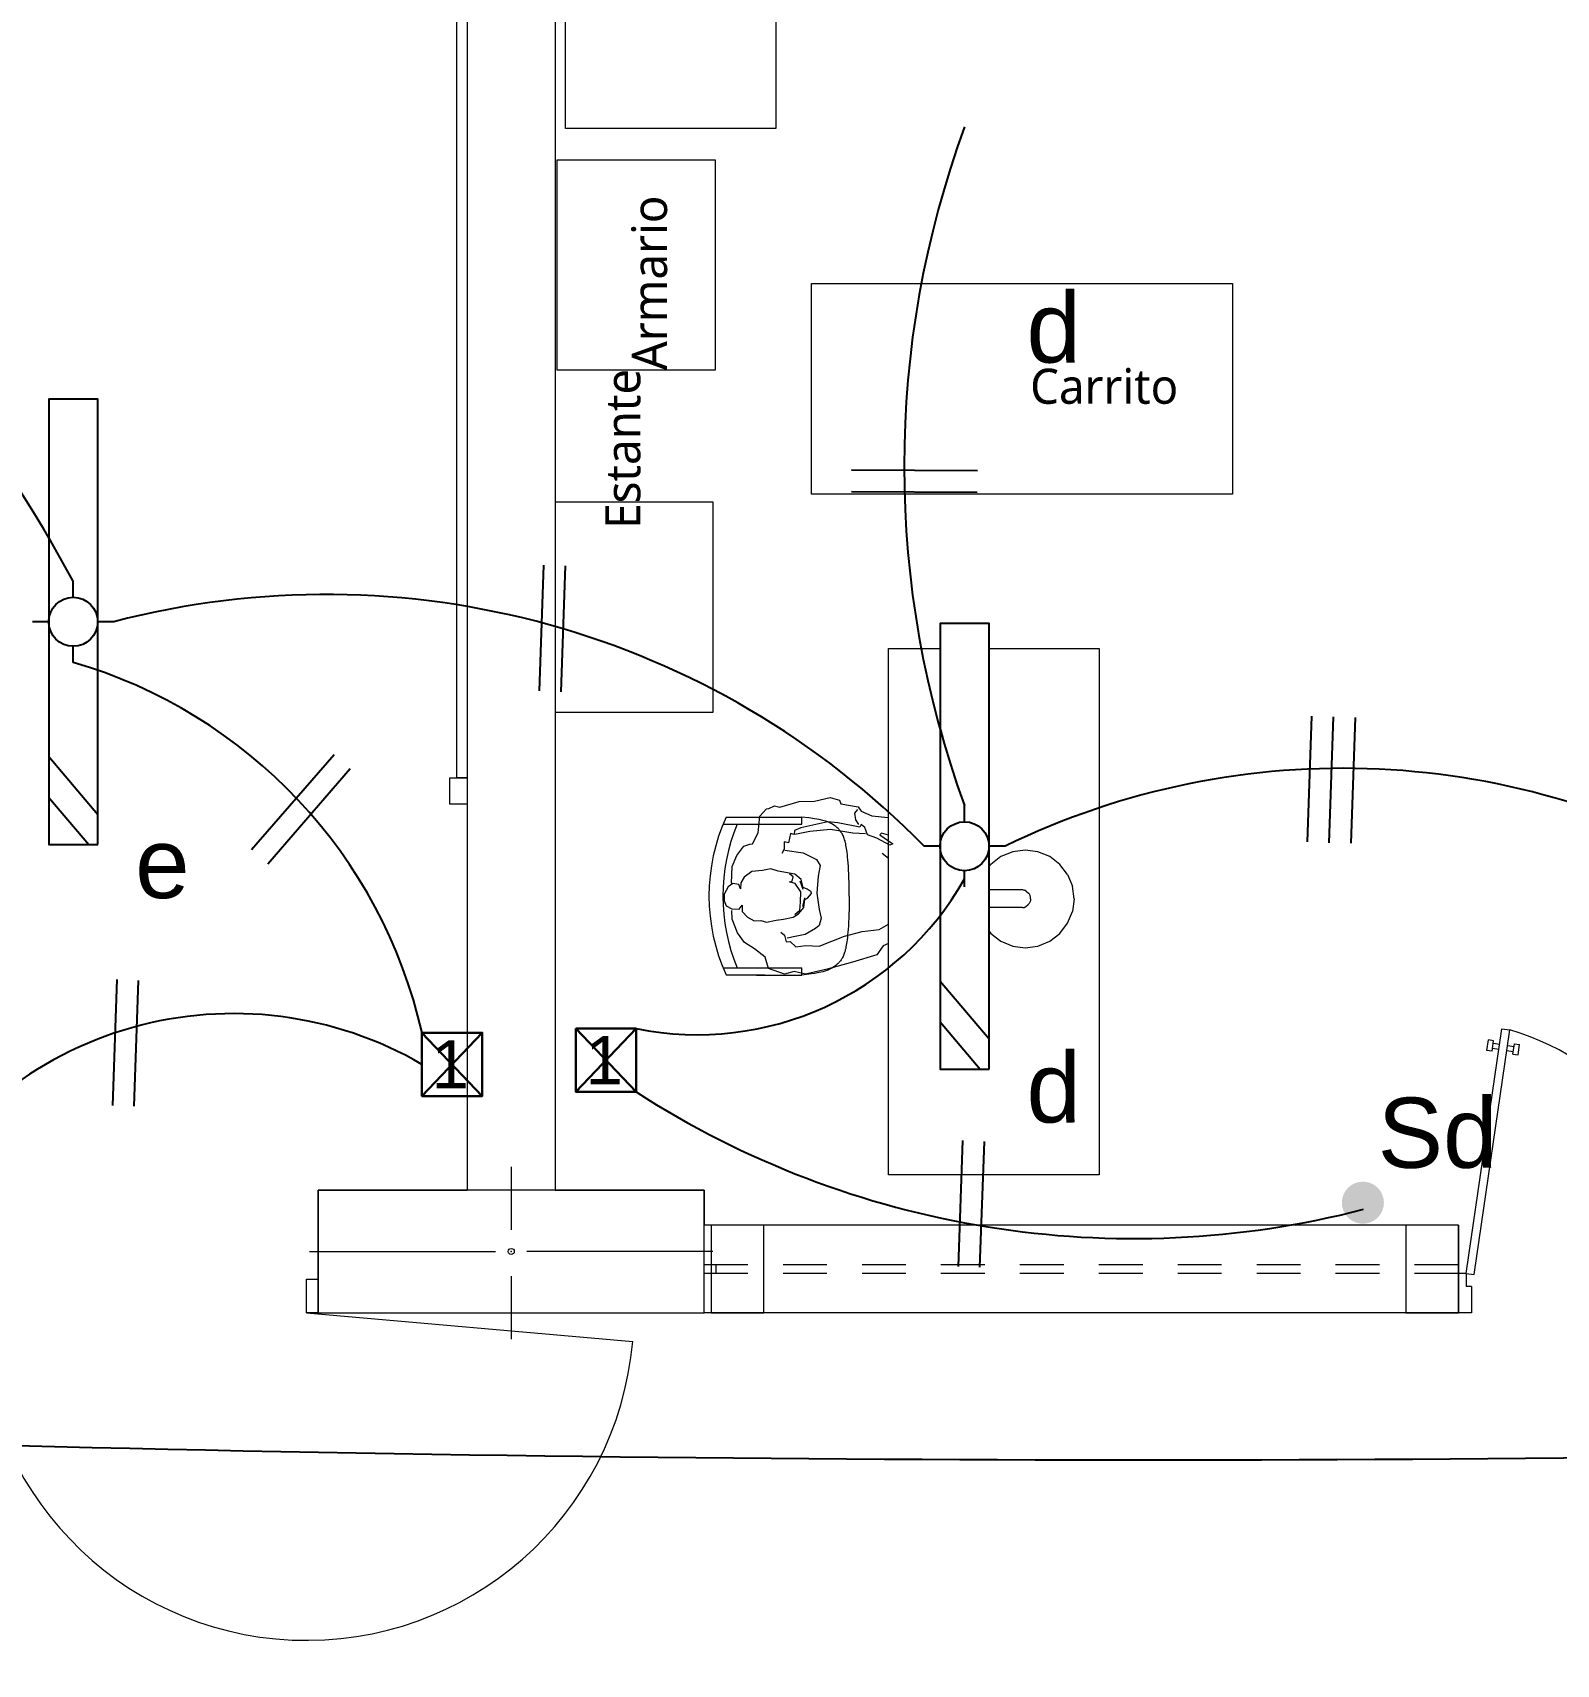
# Model space of a CAD drawing. Header units: metres. Extents: x -17 to 101, y 0 to 79.
# Drawn here: x 14.281 to 18.624, y 44.716 to 49.367 of the extents above; entities that cross this region are included whole.
import ezdxf
from ezdxf import colors
from ezdxf.entities.mleader import LeaderData, LeaderLine
from ezdxf.math import Vec2, Vec3

# ---------------------------------------------------------------- set-up
doc = ezdxf.new("R2010")
doc.units = ezdxf.units.M
doc.set_wipeout_variables(frame=1)
doc.linetypes.add('CONTINUA', pattern=[0])
doc.linetypes.add('DASHED2', pattern=[0.375, 0.25, -0.125])
doc.layers.add('ALUMBRADO', color=1, linetype='Continuous', lineweight=30)
doc.layers.add('Cotas varias El', color=253, linetype='Continuous', lineweight=13)
doc.styles.add('Generales', font='trebuc.ttf', dxfattribs={"height": 0.1})
doc.styles.get("Standard").update_dxf_attribs({"font": 'arial.ttf'})
doc.styles.add('Textos pisos', font='arial.ttf', dxfattribs={"height": 0.1})

# ---------------------------------------------------------------- blocks, each defined once
blk = doc.blocks.new('caja de paso tipo 1')
at = {"layer": 'ALUMBRADO', "color": 3}
blk.add_lwpolyline([(-0.1447, 0.1518), (0.1447, 0.1518), (0.1447, -0.1518), (-0.1447, -0.1518)], close=True, dxfattribs=at)
for points in [[(-0.1447, -0.1518), (0.1447, 0.1518)], [(-0.1447, 0.1518), (0.1447, -0.1518)]]:
    blk.add_lwpolyline(points, dxfattribs=at)
at = {"layer": 'ALUMBRADO', "color": 6}
blk.add_text('1', height=0.231, dxfattribs=at).set_placement((-0.0994, -0.1147))
blk = doc.blocks.new('ADOSADO')
at = {"color": 1, "lineweight": 25}
blk.add_wipeout([(-0.63, 0.015), (0.64, 0.015), (0.64, 0.155), (-0.63, 0.155)], dxfattribs=at).dxf.layer = 'ALUMBRADO'
at = {"layer": 'ALUMBRADO', "lineweight": 25}
for points in [[(0.005, 0.1548), (0.005, 0.2007)], [(-0.4959, 0.155), (-0.63, 0.0409)], [(-0.3794, 0.155), (-0.5438, 0.015)], [(-0.1107, 0.085), (-0.0648, 0.085)], [(0.0748, 0.085), (0.1207, 0.085)], [(0.005, -0.0307), (0.005, 0.0152)]]:
    blk.add_lwpolyline(points, dxfattribs=at)
at = {"layer": 'ALUMBRADO', "color": 1, "lineweight": 25}
blk.add_lwpolyline([(-0.63, 0.015), (0.64, 0.015), (0.64, 0.155), (-0.63, 0.155)], close=True, dxfattribs=at)
at = {"layer": 'ALUMBRADO', "lineweight": 25}
blk.add_circle((0.005, 0.085), 0.0698, dxfattribs=at)
blk = doc.blocks.new('_DOTBLANK')
at = {"color": 0, "linetype": 'ByBlock'}
blk.add_line((-0.5, 0), (-1, 0), dxfattribs=at)
blk.add_circle((0, 0), 0.5, dxfattribs=at)

msp = doc.modelspace()

# ---------------------------------------------------------------- hatches: boundary and pattern name
at = {"layer": 'ALUMBRADO', "lineweight": 25}
h = msp.add_hatch(color=102, dxfattribs=at)
h.dxf.hatch_style = 1
h.paths.add_polyline_path([(18.0126, 46.0322, -1), (18.1326, 46.0322, -1)])

# ---------------------------------------------------------------- linework, layer by layer
at = {"layer": 'ALUMBRADO', "color": 114, "lineweight": 25}
for points in [[(16.6151, 48.1207), (16.974, 48.119)], [(16.6147, 48.0593), (16.9736, 48.0576)], [(15.726, 47.491), (15.7384, 47.8497)], [(15.7874, 47.4887), (15.7998, 47.8474)], [(17.9146, 47.0605), (17.927, 47.4192)], [(17.976, 47.0582), (17.9884, 47.4169)], [(18.0394, 47.0569), (18.0518, 47.4156)], [(14.9049, 47.0388), (15.14, 47.31)], [(14.9512, 46.9985), (15.1863, 47.2696)], [(14.5092, 46.3094), (14.5216, 46.6681)], [(14.5706, 46.3071), (14.583, 46.6658)], [(16.9198, 45.8505), (16.9322, 46.2092)], [(16.9812, 45.8482), (16.9936, 46.2069)]]:
    msp.add_lwpolyline(points, dxfattribs=at)
at = {"layer": 'ALUMBRADO', "lineweight": 25}
for centre, radius, start, end in [((14.854, 45.5051), 1.0661, 59.7762, 151.7957), ((17.4196, 48.5454), 2.6154, 237.1681, 284.5034)]:
    msp.add_arc(centre, radius, start, end, dxfattribs=at)
at = {"layer": 'ALUMBRADO', "linetype": 'CONTINUA', "lineweight": 25}
msp.add_arc((17.4581, 173.7135), 128.4142, 266.930652, 273.072198, dxfattribs=at)
at = {"layer": 'Cotas varias El', "ltscale": 0.05}
for p, q in [((15.5199, 52.4681), (15.5199, 46.0681)), ((15.7699, 52.4681), (15.7699, 46.0681))]:
    msp.add_line(p, q, dxfattribs=at)
at = {"layer": 'Cotas varias El', "linetype": 'Continuous'}
for p, q in [((15.4899, 47.2431), (15.4899, 51.2931)), ((15.5199, 51.2931), (15.5199, 47.2431)), ((15.4699, 47.1681), (15.4699, 47.2431)), ((15.4699, 47.2431), (15.5199, 47.2431)), ((15.5199, 47.2431), (15.4899, 47.2431)), ((15.5199, 47.2431), (15.5199, 47.1681)), ((15.5199, 47.1681), (15.4699, 47.1681)), ((15.6449, 46.1347), (15.6449, 45.9547)), ((18.3449, 45.9681), (16.1949, 45.9681)), ((18.3449, 45.7181), (18.3449, 45.9681)), ((18.3449, 45.9681), (18.3449, 45.7181)), ((15.0699, 45.8931), (15.5999, 45.8931)), ((16.2199, 45.8931), (15.6899, 45.8931)), ((15.6449, 45.8231), (15.6449, 45.6431)), ((15.0616, 45.7181), (15.9913, 45.6368)), ((18.3449, 45.7181), (16.1949, 45.7181))]:
    msp.add_line(p, q, dxfattribs=at)
at = {"layer": 'Cotas varias El'}
for p, q in [((16.2577, 47.1313), (16.3677, 47.1313)), ((16.3437, 47.1311), (16.4737, 47.1311)), ((16.3687, 47.1311), (16.4737, 47.1311)), ((16.4737, 47.1113), (16.4737, 47.1311)), ((16.8802, 47.1186), (16.8798, 47.1119)), ((16.8807, 47.1249), (16.8802, 47.1186)), ((16.8813, 47.1305), (16.8807, 47.1249)), ((16.882, 47.1354), (16.8813, 47.1305)), ((16.8828, 47.1394), (16.882, 47.1354)), ((16.8836, 47.1426), (16.8828, 47.1394)), ((16.8845, 47.1448), (16.8836, 47.1426)), ((16.8854, 47.146), (16.8845, 47.1448)), ((16.8862, 47.1461), (16.8854, 47.146)), ((16.8862, 47.1461), (16.9205, 47.1461)), ((16.9331, 47.1461), (16.9205, 47.1461)), ((16.9205, 47.1461), (16.9212, 47.146)), ((16.9212, 47.146), (16.9222, 47.1448)), ((16.9222, 47.1448), (16.923, 47.1426)), ((16.923, 47.1426), (16.9239, 47.1394)), ((16.9239, 47.1394), (16.9247, 47.1354)), ((16.9247, 47.1354), (16.9254, 47.1305)), ((16.9254, 47.1305), (16.926, 47.1249)), ((16.926, 47.1249), (16.9265, 47.1186)), ((16.9265, 47.1186), (16.9269, 47.1119)), ((16.9331, 47.1461), (16.9338, 47.146)), ((16.9338, 47.146), (16.9347, 47.1448)), ((16.9347, 47.1448), (16.9356, 47.1426)), ((16.9356, 47.1426), (16.9364, 47.1394)), ((16.9364, 47.1394), (16.9372, 47.1354)), ((16.9372, 47.1354), (16.9379, 47.1305)), ((16.9379, 47.1305), (16.9385, 47.1249)), ((16.9385, 47.1249), (16.939, 47.1187)), ((16.9519, 47.1187), (16.939, 47.1187)), ((16.939, 47.1187), (16.939, 47.1186)), ((16.939, 47.1186), (16.9394, 47.1119)), ((16.9519, 47.1187), (16.9523, 47.1186)), ((16.9523, 47.1186), (16.9528, 47.118)), ((16.9528, 47.118), (16.9532, 47.117)), ((16.9532, 47.117), (16.9536, 47.1154)), ((16.9536, 47.1154), (16.954, 47.1134)), ((16.2491, 47.1113), (16.4737, 47.1113)), ((16.8795, 47.1048), (16.8793, 47.0975)), ((16.8793, 47.0975), (16.8793, 47.0916)), ((16.8793, 47.0916), (16.8793, 46.7074)), ((16.8798, 47.1119), (16.8795, 47.1048)), ((16.8845, 47.105), (16.8845, 46.694)), ((16.8845, 47.105), (16.8908, 47.105)), ((16.8908, 47.105), (16.8908, 46.694)), ((16.8908, 47.105), (16.8921, 47.105)), ((16.8921, 47.1048), (16.8919, 47.0975)), ((16.8919, 47.0975), (16.8919, 47.0916)), ((16.8919, 47.0916), (16.8919, 46.7074)), ((16.8921, 47.105), (16.8921, 47.1048)), ((16.8921, 47.105), (16.8957, 47.105)), ((16.8953, 47.0949), (16.8954, 47.0985)), ((16.8953, 47.0913), (16.8953, 47.0949)), ((16.8953, 46.7077), (16.8953, 47.0913)), ((16.8954, 47.0985), (16.8955, 47.102)), ((16.8955, 47.102), (16.8957, 47.105)), ((16.8957, 47.105), (16.9222, 47.105)), ((16.9222, 47.105), (16.9222, 46.694)), ((16.9269, 47.1119), (16.9272, 47.1048)), ((16.9272, 47.1048), (16.9273, 47.0975)), ((16.9273, 47.0975), (16.9273, 47.0916)), ((16.9273, 47.0916), (16.9273, 46.7074)), ((16.9394, 47.1119), (16.9397, 47.1048)), ((16.9397, 47.1048), (16.9399, 47.0975)), ((16.9399, 47.0975), (16.9399, 47.0916)), ((16.9399, 47.0916), (16.9399, 46.7074)), ((16.954, 47.1134), (16.9543, 47.1111)), ((16.9543, 47.1111), (16.9546, 47.1083)), ((16.9546, 47.1083), (16.9549, 47.1053)), ((16.9549, 47.1053), (16.9551, 47.102)), ((16.9551, 47.102), (16.9552, 47.0985)), ((16.9552, 47.0985), (16.9553, 47.0949)), ((16.9553, 47.0949), (16.9553, 47.0913)), ((16.9553, 47.0913), (16.9553, 46.905)), ((17.0744, 47.0324), (17.0409, 47.0185)), ((17.1104, 47.0371), (17.0744, 47.0324)), ((17.1464, 47.0324), (17.1104, 47.0371)), ((17.18, 47.0185), (17.1464, 47.0324)), ((16.99, 46.9676), (17.0121, 46.9964)), ((17.0409, 47.0185), (17.0121, 46.9964)), ((17.2088, 46.9964), (17.18, 47.0185)), ((17.2309, 46.9676), (17.2088, 46.9964)), ((16.9761, 46.934), (16.9723, 46.905)), ((16.99, 46.9676), (16.9761, 46.934)), ((16.9808, 46.916), (16.9829, 46.9322)), ((16.9829, 46.9322), (16.9958, 46.9638)), ((16.9916, 46.9298), (16.9907, 46.9231)), ((16.9966, 46.965), (16.9958, 46.9638)), ((16.997, 46.9652), (16.9961, 46.964)), ((16.9974, 46.9661), (16.9966, 46.965)), ((16.9983, 46.9671), (16.9974, 46.9661)), ((16.9992, 46.9681), (16.9983, 46.9671)), ((17.0001, 46.9689), (16.9992, 46.9681)), ((17.001, 46.9696), (17.0001, 46.9689)), ((17.0019, 46.9702), (17.001, 46.9696)), ((17.0027, 46.9706), (17.0019, 46.9702)), ((17.0035, 46.9709), (17.0027, 46.9706)), ((17.0042, 46.971), (17.0035, 46.9709)), ((17.0049, 46.9709), (17.0042, 46.971)), ((17.0042, 46.96), (17.0046, 46.9607)), ((17.0046, 46.9607), (17.0052, 46.9619)), ((17.0055, 46.9707), (17.0049, 46.9709)), ((17.0052, 46.9619), (17.0058, 46.9631)), ((17.006, 46.9704), (17.0055, 46.9707)), ((17.0058, 46.9631), (17.0062, 46.9643)), ((17.0063, 46.9699), (17.006, 46.9704)), ((17.0062, 46.9643), (17.0065, 46.9654)), ((17.0066, 46.9692), (17.0063, 46.9699)), ((17.0065, 46.9654), (17.0067, 46.9665)), ((17.0067, 46.9684), (17.0066, 46.9692)), ((17.0068, 46.9675), (17.0067, 46.9684)), ((17.0067, 46.9665), (17.0068, 46.9675)), ((17.2309, 46.9676), (17.2448, 46.934)), ((17.2495, 46.898), (17.2448, 46.934)), ((16.9723, 46.905), (16.9553, 46.905)), ((16.9553, 46.905), (16.9553, 46.8924)), ((16.9553, 46.8924), (16.9553, 46.7077)), ((16.9553, 46.8924), (16.9721, 46.8924)), ((16.9721, 46.8924), (16.9739, 46.8924)), ((16.9721, 46.8924), (16.9761, 46.862)), ((16.9738, 46.905), (16.9723, 46.905)), ((16.9751, 46.9088), (16.9738, 46.905)), ((16.9785, 46.905), (16.9738, 46.905)), ((16.9745, 46.8898), (16.9739, 46.8924)), ((16.9739, 46.8924), (16.9793, 46.8924)), ((16.9765, 46.8858), (16.9745, 46.8898)), ((16.9751, 46.9088), (16.9773, 46.9126)), ((16.9792, 46.8826), (16.9765, 46.8858)), ((16.9802, 46.9155), (16.9773, 46.9126)), ((16.9824, 46.8805), (16.9792, 46.8826)), ((16.9792, 46.8826), (16.9858, 46.8772)), ((16.9801, 46.9043), (16.981, 46.9047)), ((16.987, 46.9212), (16.9802, 46.9155)), ((16.9835, 46.9172), (16.9802, 46.9155)), ((16.9802, 46.9042), (16.9821, 46.9049)), ((16.9806, 46.8815), (16.9829, 46.8638)), ((16.981, 46.9047), (16.9821, 46.9049)), ((16.9817, 46.8925), (16.984, 46.8932)), ((16.9829, 46.8926), (16.9817, 46.8925)), ((16.984, 46.8932), (16.9829, 46.8926)), ((16.9835, 46.9172), (16.9869, 46.9177)), ((16.9869, 46.9177), (16.9904, 46.9168)), ((16.987, 46.9212), (16.9914, 46.9234)), ((16.9927, 46.8819), (16.9894, 46.8801)), ((16.9936, 46.9147), (16.9904, 46.9168)), ((16.9914, 46.9234), (16.9961, 46.9241)), ((16.9955, 46.8847), (16.9927, 46.8819)), ((16.9963, 46.9116), (16.9936, 46.9147)), ((16.9978, 46.8885), (16.9955, 46.8847)), ((17.1039, 46.9241), (16.9961, 46.9241)), ((16.9983, 46.9075), (16.9963, 46.9116)), ((16.9992, 46.893), (16.9978, 46.8885)), ((16.9995, 46.9029), (16.9983, 46.9075)), ((16.9998, 46.8979), (16.9992, 46.893)), ((16.9995, 46.9029), (16.9998, 46.8979)), ((17.1039, 46.9241), (17.1085, 46.9229)), ((17.1127, 46.9201), (17.1085, 46.9229)), ((17.1115, 46.8762), (17.1184, 46.8819)), ((17.1127, 46.9201), (17.1193, 46.9147)), ((17.1212, 46.8847), (17.1184, 46.8819)), ((17.122, 46.9116), (17.1193, 46.9147)), ((17.1235, 46.8885), (17.1212, 46.8847)), ((17.124, 46.9075), (17.122, 46.9116)), ((17.125, 46.893), (17.1235, 46.8885)), ((17.1252, 46.9029), (17.124, 46.9075)), ((17.1256, 46.8979), (17.125, 46.893)), ((17.1256, 46.8979), (17.1252, 46.9029)), ((17.2495, 46.898), (17.2448, 46.862)), ((16.9761, 46.862), (16.99, 46.8285)), ((16.9859, 46.8797), (16.9824, 46.8805)), ((16.9829, 46.8638), (16.9958, 46.8322)), ((16.9901, 46.8744), (16.9858, 46.8772)), ((16.9894, 46.8801), (16.9859, 46.8797)), ((16.9947, 46.8733), (16.9901, 46.8744)), ((16.9916, 46.8662), (16.9906, 46.8743)), ((17.1024, 46.8733), (16.9947, 46.8733)), ((17.0042, 46.8361), (17.0046, 46.8354)), ((17.0046, 46.8354), (17.0052, 46.8341)), ((17.1024, 46.8733), (17.1071, 46.8739)), ((17.1071, 46.8739), (17.1115, 46.8762)), ((17.2309, 46.8285), (17.2448, 46.862)), ((16.99, 46.8285), (17.0121, 46.7996)), ((16.9966, 46.831), (16.9958, 46.8322)), ((16.9974, 46.8299), (16.9966, 46.831)), ((16.9983, 46.8289), (16.9974, 46.8299)), ((16.9992, 46.8279), (16.9983, 46.8289)), ((17.0001, 46.8271), (16.9992, 46.8279)), ((17.001, 46.8264), (17.0001, 46.8271)), ((17.0019, 46.8258), (17.001, 46.8264)), ((17.0027, 46.8254), (17.0019, 46.8258)), ((17.0035, 46.8251), (17.0027, 46.8254)), ((17.0042, 46.825), (17.0035, 46.8251)), ((17.0049, 46.8251), (17.0042, 46.825)), ((17.0055, 46.8253), (17.0049, 46.8251)), ((17.0052, 46.8341), (17.0058, 46.8329)), ((17.006, 46.8256), (17.0055, 46.8253)), ((17.0058, 46.8329), (17.0062, 46.8317)), ((17.0063, 46.8262), (17.006, 46.8256)), ((17.0062, 46.8317), (17.0065, 46.8306)), ((17.0066, 46.8268), (17.0063, 46.8262)), ((17.0065, 46.8306), (17.0067, 46.8295)), ((17.0067, 46.8276), (17.0066, 46.8268)), ((17.0067, 46.8295), (17.0068, 46.8285)), ((17.0068, 46.8285), (17.0067, 46.8276)), ((17.0121, 46.7996), (17.0409, 46.7775)), ((17.18, 46.7775), (17.2088, 46.7996)), ((17.2088, 46.7996), (17.2309, 46.8285)), ((17.0409, 46.7775), (17.0744, 46.7636)), ((17.0744, 46.7636), (17.1104, 46.7589)), ((17.1104, 46.7589), (17.1464, 46.7636)), ((17.1464, 46.7636), (17.18, 46.7775)), ((16.2491, 46.7013), (16.4737, 46.7013)), ((16.4737, 46.6811), (16.4737, 46.7013)), ((16.8793, 46.7015), (16.8793, 46.7074)), ((16.8795, 46.6942), (16.8793, 46.7015)), ((16.8919, 46.7015), (16.8919, 46.7074)), ((16.8921, 46.6942), (16.8919, 46.7015)), ((16.8953, 46.7077), (16.8953, 46.7041)), ((16.8953, 46.7041), (16.8954, 46.7005)), ((16.8954, 46.7005), (16.8955, 46.697)), ((16.8955, 46.697), (16.8957, 46.694)), ((16.9272, 46.6942), (16.9273, 46.7015)), ((16.9273, 46.7015), (16.9273, 46.7074)), ((16.9397, 46.6942), (16.9399, 46.7015)), ((16.9399, 46.7015), (16.9399, 46.7074)), ((16.9549, 46.6937), (16.9551, 46.697)), ((16.9551, 46.697), (16.9552, 46.7005)), ((16.9552, 46.7005), (16.9553, 46.7041)), ((16.9553, 46.7041), (16.9553, 46.7077)), ((16.2577, 46.6813), (16.3677, 46.6813)), ((16.3437, 46.6811), (16.4737, 46.6811)), ((16.3687, 46.6811), (16.4737, 46.6811)), ((16.8798, 46.6871), (16.8795, 46.6942)), ((16.8802, 46.6804), (16.8798, 46.6871)), ((16.8807, 46.6741), (16.8802, 46.6804)), ((16.8813, 46.6685), (16.8807, 46.6741)), ((16.882, 46.6636), (16.8813, 46.6685)), ((16.8828, 46.6596), (16.882, 46.6636)), ((16.8836, 46.6564), (16.8828, 46.6596)), ((16.8845, 46.6542), (16.8836, 46.6564)), ((16.8845, 46.694), (16.8908, 46.694)), ((16.8854, 46.653), (16.8845, 46.6542)), ((16.8862, 46.6529), (16.8854, 46.653)), ((16.8862, 46.6529), (16.9205, 46.6529)), ((16.8921, 46.694), (16.8908, 46.694)), ((16.8921, 46.694), (16.8921, 46.6942)), ((16.8957, 46.694), (16.8921, 46.694)), ((16.9222, 46.694), (16.8957, 46.694)), ((16.9205, 46.6529), (16.9212, 46.653)), ((16.9331, 46.6529), (16.9205, 46.6529)), ((16.9212, 46.653), (16.9222, 46.6542)), ((16.9222, 46.6542), (16.923, 46.6564)), ((16.923, 46.6564), (16.9239, 46.6596)), ((16.9239, 46.6596), (16.9247, 46.6636)), ((16.9247, 46.6636), (16.9254, 46.6685)), ((16.9254, 46.6685), (16.926, 46.6741)), ((16.926, 46.6741), (16.9265, 46.6804)), ((16.9265, 46.6804), (16.9269, 46.6871)), ((16.9269, 46.6871), (16.9272, 46.6942)), ((16.9331, 46.6529), (16.9338, 46.653)), ((16.9338, 46.653), (16.9347, 46.6542)), ((16.9347, 46.6542), (16.9356, 46.6564)), ((16.9356, 46.6564), (16.9364, 46.6596)), ((16.9364, 46.6596), (16.9372, 46.6636)), ((16.9372, 46.6636), (16.9379, 46.6685)), ((16.9379, 46.6685), (16.9385, 46.6741)), ((16.9385, 46.6741), (16.939, 46.6803)), ((16.939, 46.6804), (16.9394, 46.6871)), ((16.939, 46.6803), (16.939, 46.6804)), ((16.9519, 46.6803), (16.939, 46.6803)), ((16.9394, 46.6871), (16.9397, 46.6942)), ((16.9519, 46.6803), (16.9523, 46.6804)), ((16.9523, 46.6804), (16.9528, 46.6809)), ((16.9528, 46.6809), (16.9532, 46.682)), ((16.9532, 46.682), (16.9536, 46.6836)), ((16.9536, 46.6836), (16.954, 46.6855)), ((16.954, 46.6855), (16.9543, 46.6879)), ((16.9543, 46.6879), (16.9546, 46.6907)), ((16.9546, 46.6907), (16.9549, 46.6937)), ((18.3674, 45.8306), (18.4691, 46.5282)), ((18.3896, 45.8274), (18.4914, 46.525)), ((18.4691, 46.5282), (18.4914, 46.525)), ((18.4691, 46.5282), (18.4914, 46.525)), ((18.4691, 46.5282), (18.4914, 46.525)), ((18.426, 46.4663), (18.4303, 46.496)), ((18.4408, 46.4642), (18.426, 46.4663)), ((18.4451, 46.4938), (18.4303, 46.496)), ((18.4408, 46.4642), (18.4451, 46.4938)), ((18.4604, 46.4689), (18.4419, 46.4716)), ((18.444, 46.4864), (18.4626, 46.4837)), ((18.4827, 46.4656), (18.5013, 46.4629)), ((18.4849, 46.4805), (18.5034, 46.4778)), ((18.5002, 46.4555), (18.5045, 46.4852)), ((18.5045, 46.4852), (18.5193, 46.483)), ((18.515, 46.4533), (18.5193, 46.483)), ((18.5002, 46.4555), (18.515, 46.4533)), ((18.3674, 45.8306), (18.3449, 45.8306)), ((18.3674, 45.8306), (18.3674, 45.7931)), ((18.3674, 45.8306), (18.3896, 45.8274)), ((18.3824, 45.7931), (18.3674, 45.7931)), ((18.3824, 45.7931), (18.3824, 45.7181)), ((18.3824, 45.7181), (18.3449, 45.7181))]:
    msp.add_line(p, q, dxfattribs=at)
at = {"layer": 'Cotas varias El', "linetype": 'ByBlock'}
for p, q in [((16.6321, 47.1531), (16.6237, 47.1424)), ((16.6237, 47.1424), (16.6261, 47.1233)), ((16.6261, 47.1233), (16.6352, 47.1097)), ((16.4673, 46.9496), (16.4766, 46.9258)), ((16.4807, 46.9012), (16.4756, 46.8763)), ((15.0616, 45.7181), (15.0616, 45.814)), ((15.0616, 45.814), (15.0949, 45.814)), ((15.0949, 45.814), (15.0949, 45.7181)), ((15.0949, 45.7181), (15.0949, 45.814)), ((15.0949, 45.7181), (15.0616, 45.7181))]:
    msp.add_line(p, q, dxfattribs=at)
at = {"layer": 'Cotas varias El', "linetype": 'DASHED2', "ltscale": 0.5}
for p, q in [((16.1949, 45.8556), (18.3449, 45.8556)), ((18.3449, 45.8306), (16.1949, 45.8306))]:
    msp.add_line(p, q, dxfattribs=at)
at = {"layer": 'Cotas varias El', "linetype": 'DASHED2'}
msp.add_line((16.2285, 45.8556), (16.2285, 45.8306), dxfattribs=at)
at = {"layer": 'Cotas varias El'}
for points in [[(15.7997, 49.0938), (15.7997, 50.2938), (16.3997, 50.2938), (16.3997, 49.0938), (15.7997, 49.0938)], [(15.7764, 48.4047), (15.7764, 49.0047), (16.2264, 49.0047), (16.2264, 48.4047), (15.7764, 48.4047)], [(16.501, 48.6518), (17.701, 48.6518), (17.701, 48.0518), (16.501, 48.0518), (16.501, 48.6518)], [(15.7699, 48.0294), (16.2199, 48.0294), (16.2199, 47.4294)], [(16.2199, 48.0294), (16.2199, 47.4294), (15.7699, 47.4294)], [(16.7204, 46.112), (16.7204, 47.612), (17.3204, 47.612), (17.3204, 46.112), (16.7204, 46.112)], [(16.6087, 46.9063), (16.6086, 46.9194), (16.6084, 46.9323), (16.6081, 46.945), (16.6077, 46.9574), (16.6072, 46.9692), (16.6067, 46.9804), (16.606, 46.9909), (16.6054, 47.0006), (16.6047, 47.0094), (16.604, 47.0173), (16.6032, 47.0244), (16.6025, 47.0308), (16.6017, 47.0366), (16.6009, 47.0419), (16.6, 47.0468), (16.5992, 47.0513), (16.5983, 47.0556), (16.5973, 47.0596), (16.5964, 47.0633), (16.5954, 47.0669), (16.5943, 47.0702), (16.5932, 47.0733), (16.592, 47.0762), (16.5908, 47.079), (16.5895, 47.0816), (16.5881, 47.0841), (16.5867, 47.0864), (16.5851, 47.0886), (16.5836, 47.0907), (16.5819, 47.0928), (16.5802, 47.0948), (16.5784, 47.0968), (16.5765, 47.0987), (16.5745, 47.1007), (16.5724, 47.1026), (16.57, 47.1046), (16.5674, 47.1066), (16.5644, 47.1086), (16.5611, 47.1107), (16.5573, 47.1128), (16.553, 47.115), (16.5478, 47.1173), (16.5413, 47.1196), (16.533, 47.1219), (16.5226, 47.1242), (16.5095, 47.1265), (16.4933, 47.1288), (16.4737, 47.1311)], [(16.6087, 46.9063), (16.6086, 46.8932), (16.6084, 46.8803), (16.6081, 46.8676), (16.6077, 46.8552), (16.6072, 46.8434), (16.6067, 46.8322), (16.606, 46.8217), (16.6054, 46.812), (16.6047, 46.8032), (16.604, 46.7953), (16.6032, 46.7882), (16.6025, 46.7818), (16.6017, 46.776), (16.6009, 46.7707), (16.6, 46.7658), (16.5992, 46.7613), (16.5983, 46.757), (16.5973, 46.753), (16.5964, 46.7493), (16.5954, 46.7457), (16.5943, 46.7424), (16.5932, 46.7393), (16.592, 46.7364), (16.5908, 46.7336), (16.5895, 46.731), (16.5881, 46.7285), (16.5867, 46.7262), (16.5851, 46.724), (16.5836, 46.7219), (16.5819, 46.7198), (16.5802, 46.7178), (16.5784, 46.7158), (16.5765, 46.7139), (16.5745, 46.7119), (16.5724, 46.71), (16.57, 46.708), (16.5674, 46.706), (16.5644, 46.704), (16.5611, 46.7019), (16.5573, 46.6998), (16.553, 46.6976), (16.5478, 46.6953), (16.5413, 46.693), (16.533, 46.6906), (16.5226, 46.6883), (16.5095, 46.6859), (16.4933, 46.6835), (16.4737, 46.6811)], [(15.0949, 45.7181), (15.0949, 46.0681), (15.5199, 46.0681)], [(15.7699, 46.0681), (16.1949, 46.0681), (16.1949, 45.9681)]]:
    msp.add_lwpolyline(points, dxfattribs=at)
at = {"layer": 'Cotas varias El', "linetype": 'ByBlock'}
for points in [[(16.2732, 46.9433), (16.2752, 46.9903), (16.2881, 47.022), (16.3081, 47.0487), (16.3253, 47.0545), (16.3323, 47.0547), (16.3487, 47.0866), (16.3541, 47.1337), (16.3726, 47.1552), (16.3796, 47.1554), (16.395, 47.1629), (16.4108, 47.1599), (16.466, 47.1756), (16.5094, 47.177), (16.5544, 47.1871), (16.5807, 47.1792), (16.5845, 47.1689), (16.6336, 47.1601), (16.6427, 47.1482), (16.6727, 47.1352), (16.7198, 47.1298), (16.7204, 47.1296)], [(16.7204, 47.0793), (16.7004, 47.0857), (16.6953, 47.0803), (16.7327, 47.0554), (16.7241, 47.0516), (16.6869, 47.0713), (16.6605, 47.0809), (16.6529, 47.1015), (16.6421, 47.1099), (16.6389, 47.1028), (16.5758, 47.1147), (16.5479, 47.1173), (16.4701, 47.1009), (16.4529, 47.0934), (16.4516, 47.0812), (16.441, 47.0843), (16.4349, 47.058), (16.4226, 47.0611), (16.4233, 47.0403), (16.4167, 47.0279)], [(16.4533, 47.083), (16.4965, 47.0913), (16.5555, 47.0967), (16.6185, 47.0865), (16.6552, 47.0842)], [(16.4251, 47.0368), (16.4776, 47.0298), (16.5148, 47.0101), (16.5258, 46.9931), (16.5198, 46.9633), (16.5161, 46.9145), (16.5228, 46.8678), (16.5288, 46.8436), (16.5225, 46.8225), (16.5124, 46.8135), (16.4833, 46.7969), (16.4539, 46.7908), (16.4314, 46.7866)], [(16.7022, 47.0283), (16.7204, 47.014)], [(16.4537, 46.8534), (16.4672, 46.866), (16.4699, 46.8887), (16.4707, 46.9183), (16.4543, 46.9421), (16.4385, 46.9468), (16.4454, 46.9488), (16.4485, 46.9611), (16.4378, 46.9694)], [(16.7204, 46.7707), (16.7055, 46.7641), (16.6871, 46.7391), (16.6182, 46.7178), (16.5457, 46.6981), (16.4835, 46.6839), (16.4519, 46.6916), (16.4243, 46.6837), (16.3785, 46.6997), (16.3688, 46.7324), (16.3384, 46.7558), (16.31, 46.774), (16.2899, 46.8012), (16.2748, 46.8407), (16.274, 46.865)], [(16.4135, 46.8034), (16.4242, 46.795), (16.4283, 46.776), (16.4405, 46.7764), (16.4566, 46.7613), (16.4843, 46.7657), (16.5227, 46.7634), (16.5949, 46.7918), (16.6449, 46.8056), (16.6935, 46.8106), (16.7204, 46.8256)]]:
    msp.add_lwpolyline(points, dxfattribs=at)
msp.add_lwpolyline([(16.5, 46.9186), (16.4889, 46.926), (16.4773, 46.9307), (16.4713, 46.9531), (16.4535, 46.9682), (16.4062, 46.9771), (16.3851, 46.9834), (16.3608, 46.9791), (16.3313, 46.9764), (16.3092, 46.9601), (16.2993, 46.9441), (16.2981, 46.9267), (16.2942, 46.9387), (16.2767, 46.9416), (16.2631, 46.9325), (16.2516, 46.9113), (16.2522, 46.8922), (16.2579, 46.8784), (16.2738, 46.8702), (16.2947, 46.8692), (16.3031, 46.8799), (16.3037, 46.8625), (16.3181, 46.8456), (16.3376, 46.8358), (16.3567, 46.8364), (16.3725, 46.8317), (16.4002, 46.8378), (16.421, 46.8402), (16.4487, 46.8463), (16.464, 46.8555), (16.4791, 46.8733), (16.4819, 46.896), (16.4894, 46.9005), (16.5006, 46.9131)], close=True, dxfattribs=at)
at = {"layer": 'Cotas varias El', "linetype": 'Continuous'}
msp.add_lwpolyline([(15.0949, 45.7181), (16.1949, 45.7181), (16.1949, 46.0681), (15.0949, 46.0681)], close=True, dxfattribs=at)
at = {"layer": 'Cotas varias El'}
for points in [[(16.2149, 45.7181), (16.3649, 45.7181), (16.3649, 45.9681), (16.2149, 45.9681)], [(18.1949, 45.7181), (18.3449, 45.7181), (18.3449, 45.9681), (18.1949, 45.9681)]]:
    msp.add_lwpolyline(points, close=True, dxfattribs=at)
at = {"layer": 'Cotas varias El', "linetype": 'Continuous'}
msp.add_circle((15.6449, 45.8931), 0.00871, dxfattribs=at)
at = {"layer": 'Cotas varias El'}
for centre, start, end in [((16.7489, 46.9063), 155.3885, 204.6115), ((16.7889, 46.9063), 157.7008, 202.2992)]:
    msp.add_arc(centre, 0.5403, start, end, dxfattribs=at)
at = {"layer": 'Cotas varias El', "linetype": 'ByBlock'}
for centre, radius, start, end in [((18.2477, 45.7308), 0.8307, 6.8989, 72.9435), ((15.0616, 45.7181), 0.9333, 180, 355)]:
    msp.add_arc(centre, radius, start, end, dxfattribs=at)
at = {"layer": 'Cotas varias El', "linetype": 'Continuous'}
msp.add_point((15.6449, 45.8931), dxfattribs=at)

# ---------------------------------------------------------------- block references
at = {"layer": 'ALUMBRADO', "lineweight": 25, "rotation": 90}
msp.add_blockref('ADOSADO', (14.4816, 47.6829), dxfattribs=at)
at = {"layer": 'ALUMBRADO', "lineweight": 25, "xscale": 0.59436, "yscale": 0.59436, "zscale": 0.59436}
for p in [(15.4766, 46.4263), (15.9156, 46.438)]:
    msp.add_blockref('caja de paso tipo 1', p, dxfattribs=at)

# ---------------------------------------------------------------- texts
at = {"layer": 'ALUMBRADO', "color": 102, "lineweight": 25}
for s, p in [('d', (17.1136, 48.4268, 6632.0928)), ('e', (14.573, 46.9004, 6632.0928)), ('d', (17.1137, 46.2607, 6632.0928))]:
    msp.add_text(s, height=0.2, rotation=0.0215, dxfattribs=at).set_placement(p)
msp.add_text('Sd', height=0.2, dxfattribs=at).set_placement((18.1147, 46.1316))
at = {"layer": 'Cotas varias El', "char_height": 0.1, "attachment_point": 3, "rotation": 90, "style": 'Generales'}
for s, width, insert in [('Armario', 0.645812, (15.9892, 48.9028)), ('Estante', 1.467529, (15.913, 48.4089))]:
    msp.add_mtext_dynamic_manual_height_columns(s, width=width, gutter_width=1, heights=[0], dxfattribs=dict(at, insert=insert))
at = {"layer": 'Cotas varias El', "insert": (17.5463, 48.4093), "char_height": 0.1, "attachment_point": 3, "style": 'Generales'}
msp.add_mtext_dynamic_manual_height_columns('Carrito', width=0.878491, gutter_width=1, heights=[0], dxfattribs=at)

# ---------------------------------------------------------------- leaders
at = {"layer": 'ALUMBRADO', "lineweight": 25}
ml = msp.add_multileader_mtext('Standard', dxfattribs=at)
ml.set_content('SUBE AL INTERRUPTOR\\PTERCER NIVEL', color=256, style='Textos pisos')
ml.set_leader_properties(color=6, linetype='Continuous', lineweight=0)
ml.set_arrow_properties(name='DOTBLANK')
ml.build(insert=Vec2(0, 0))
ml.multileader.update_dxf_attribs({"leader_type": 2, "text_left_attachment_type": 2, "dogleg_length": 1, "arrow_head_size": 0.3038})
ctx = ml.context
ctx.base_point, ctx.char_height, ctx.arrow_head_size, ctx.landing_gap_size, ctx.plane_origin = Vec3(6.434, 45.0652), 0.2025, 0.3038, 0.1013, Vec3(-0.4736, 52.4303)
ctx.left_attachment = 2
notes = []
notes.append((ctx, [(0, (1, 1, 0), (4.934, 45.0652), (1, 0), 1.5, [(0, [(5.5009, 45.414), (5.7583, 44.4427)], 0, [])])]))
ctx.mtext.insert, ctx.mtext.width, ctx.mtext.defined_height, ctx.mtext.line_spacing_style, ctx.mtext.flow_direction = Vec3(6.5352, 45.3689), 8.171214, 5.9882, 2, 5
at = {"layer": 'Cotas varias El'}
ml = msp.add_multileader_mtext('Standard', dxfattribs=at)
ml.set_content('{\\H0.86957x;Pizarra acrílica\\P4.20m x 1.20m} ', color=256, style='Generales')
ml.set_leader_properties()
ml.build(insert=Vec2(0, 0))
ml.multileader.update_dxf_attribs({"text_right_attachment_type": 6, "dogleg_length": 0.1826, "arrow_head_size": 0.1})
ctx = ml.context
ctx.base_point, ctx.char_height, ctx.arrow_head_size, ctx.landing_gap_size, ctx.plane_origin = Vec3(14.1115, 49.913), 0.115, 0.1, 0.09, Vec3(15.3808, 50.5942)
ctx.right_attachment = 6
notes.append((ctx, [(1, (1, 1, 0), (15.3884, 49.8361), (-1, 0), 0.1826, [(0, [(15.5416, 49.6477)], 0, [])])]))
ctx.mtext.insert, ctx.mtext.flow_direction = Vec3(14.2015, 49.9711), 5
for ctx, leaders in notes:
    for number, flags, end, landing, length, lines in leaders:
        leader = LeaderData()
        leader.index, (leader.has_last_leader_line, leader.has_dogleg_vector, leader.attachment_direction) = number, flags
        leader.last_leader_point, leader.dogleg_vector, leader.dogleg_length = Vec3(end), Vec3(landing), length
        for number, points, colour, breaks in lines:
            line = LeaderLine()
            line.index, line.vertices, line.color, line.breaks = number, Vec3.list(points), colors.encode_raw_color(colour), breaks
            leader.lines.append(line)
        ctx.leaders.append(leader)

# ---------------------------------------------------------------- next in the draw order: linework, layer by layer
at = {"layer": 'ALUMBRADO', "lineweight": 25}
for centre, radius, start, end in [((10.7321, 45.8217), 4.166, 28.4073, 53.3273), ((13.9979, 46.2009), 1.4281, 12.767, 73.7886)]:
    msp.add_arc(centre, radius, start, end, dxfattribs=at)

# ---------------------------------------------------------------- next in the draw order: block references
at = {"layer": 'ALUMBRADO', "lineweight": 25, "rotation": 90}
msp.add_blockref('ADOSADO', (17.0222, 47.0432), dxfattribs=at)

# ---------------------------------------------------------------- next in the draw order: linework, layer by layer
at = {"layer": 'ALUMBRADO', "lineweight": 25}
for centre, radius, start, end in [((19.5644, 48.1312), 2.7995, 159.7861, 200.2142), ((15.1166, 45.3815), 2.3843, 44.3492, 104.6818), ((18.0156, 45.0734), 2.1969, 58.6372, 115.987), ((16.1753, 47.3861), 0.8752, 258.5511, 330.5229)]:
    msp.add_arc(centre, radius, start, end, dxfattribs=at)

doc.saveas('drawing.dxf')
